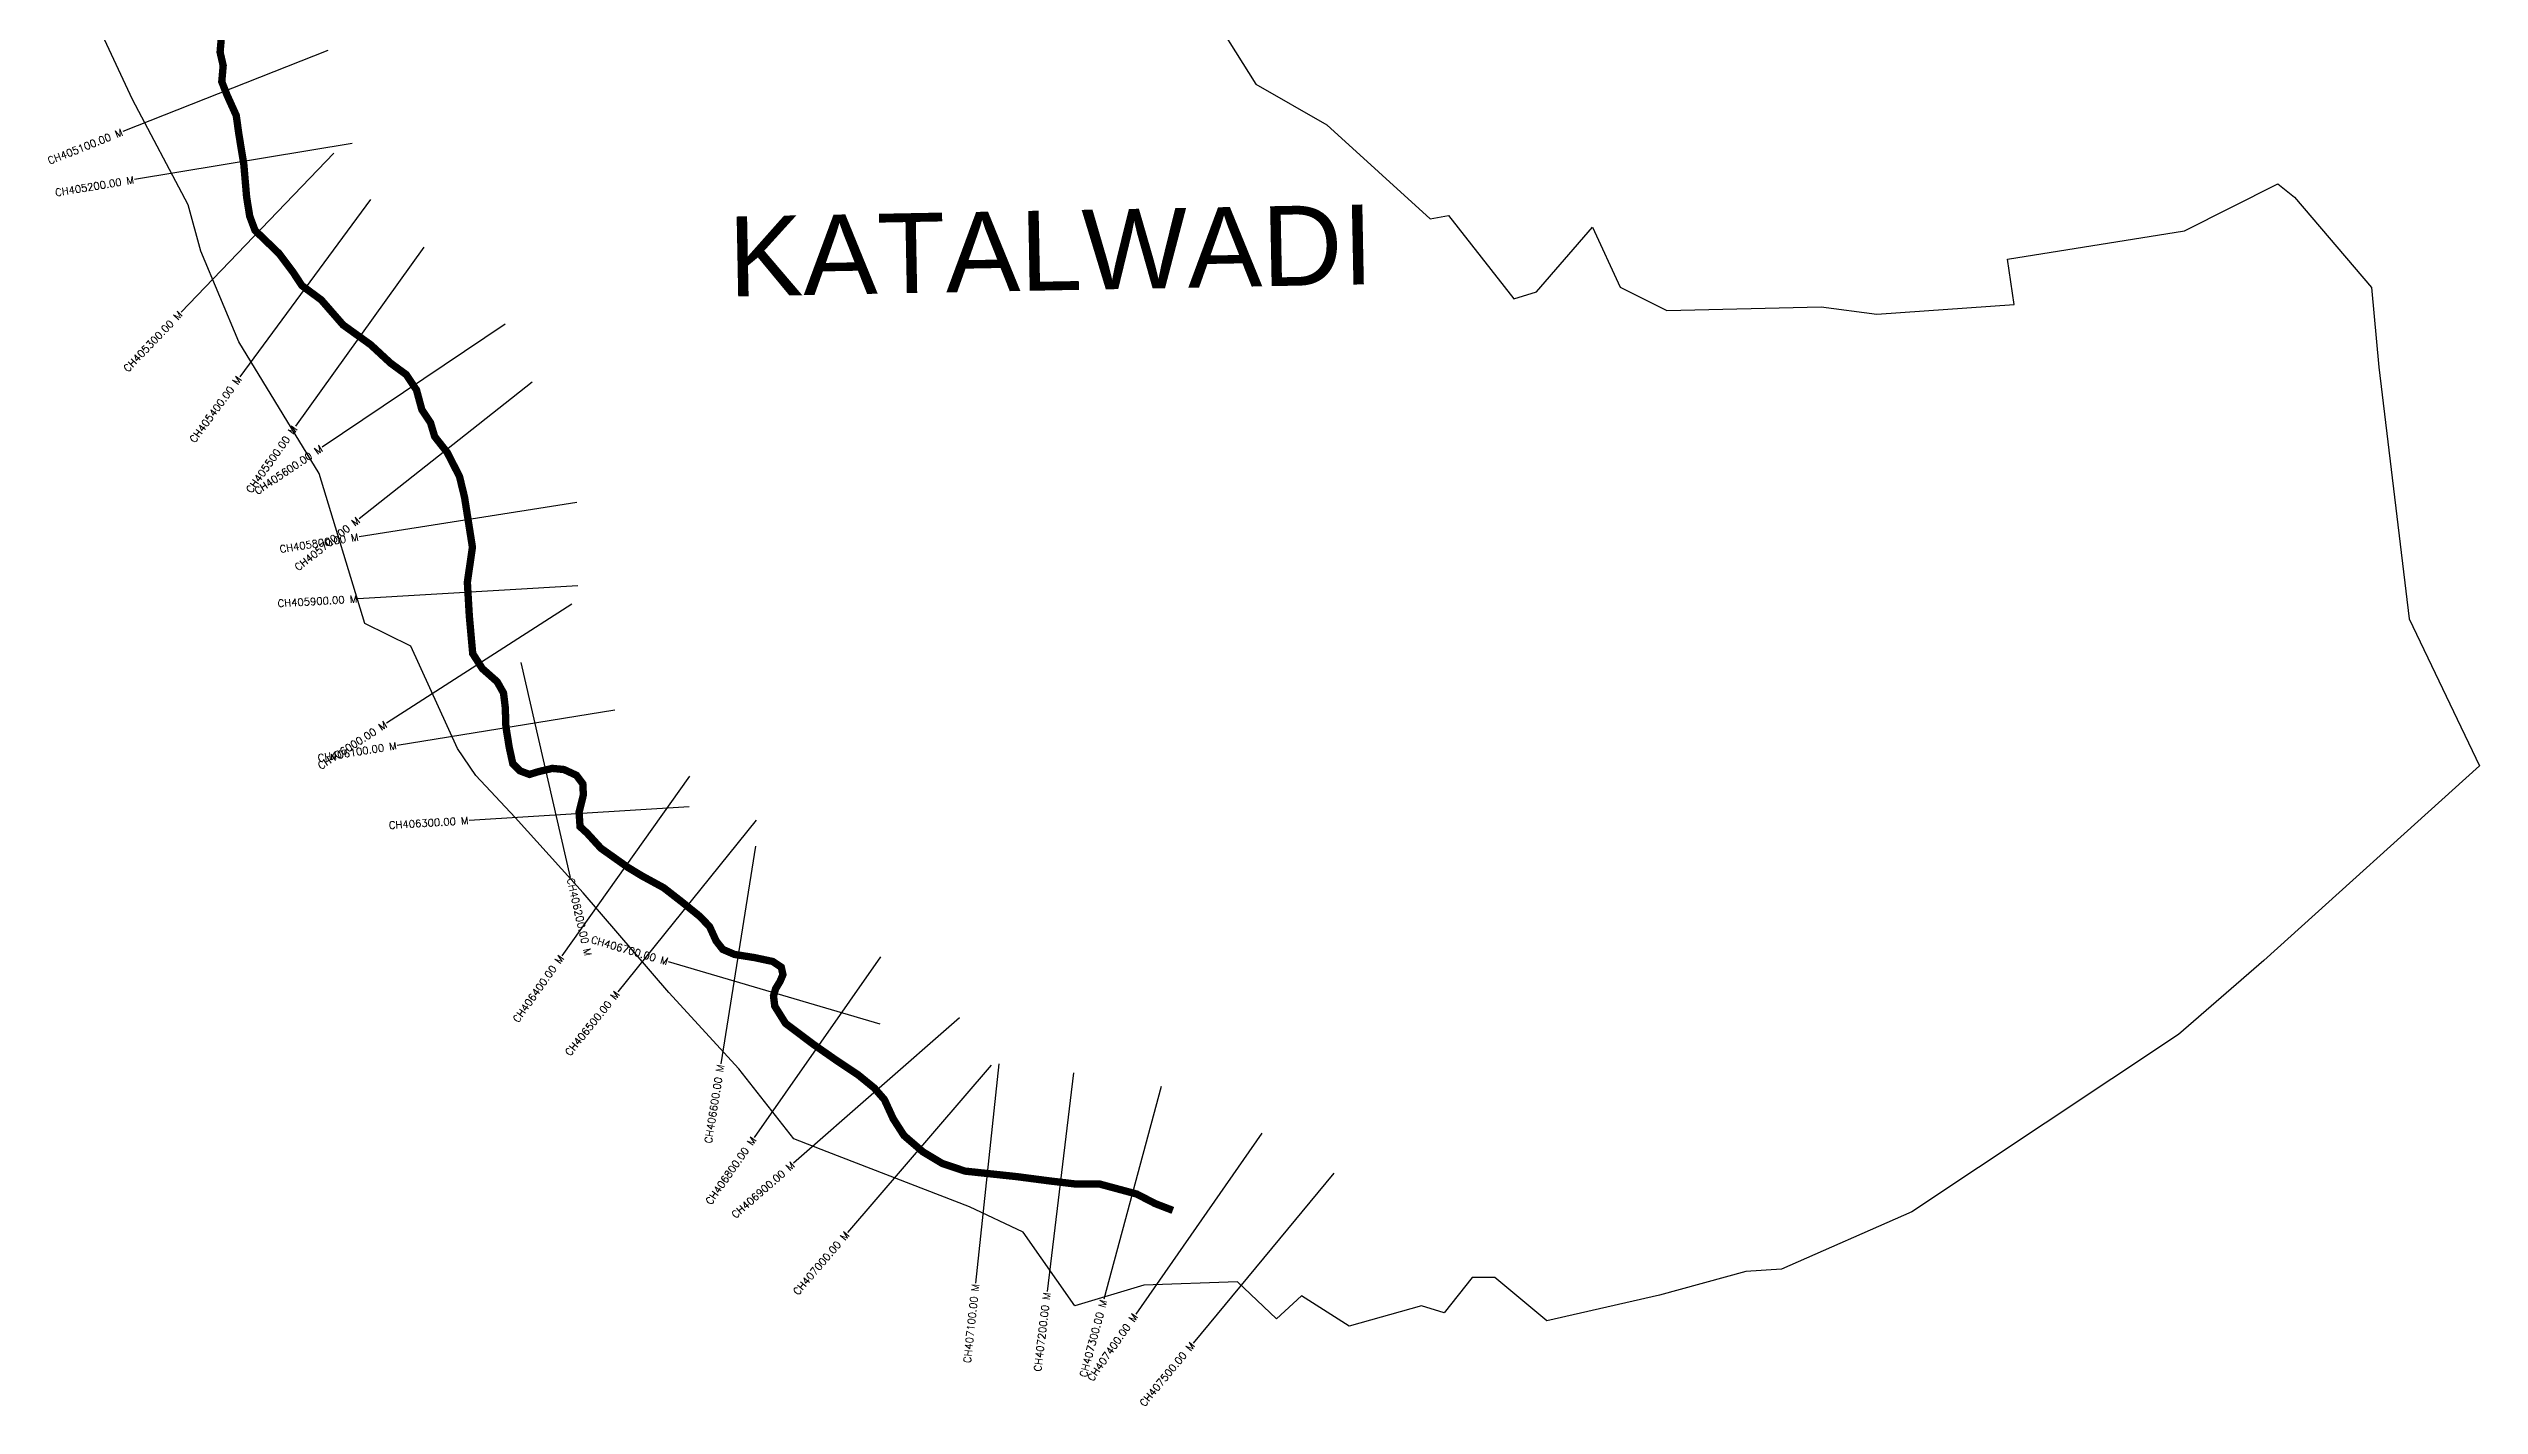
# Model space of a CAD drawing. Header units: metres. Extents: x 302061 to 305579, y 1939913 to 1943977.
# Drawn here: x 302272 to 305579, y 1939913 to 1941760 of the extents above; entities that cross this region are included whole.
import ezdxf
from ezdxf.enums import TextEntityAlignment as Align

# ---------------------------------------------------------------- set-up
doc = ezdxf.new("R2010")
doc.units = ezdxf.units.M
for name, color, linetype in [('CS', 134, 'Continuous'), ('CSMark', 6, 'Continuous'), ('UNPROTECTED', 10, 'Continuous'), ('VILLAGE NAME', 250, 'Continuous')]:
    doc.layers.add(name, color=color, linetype=linetype)
doc.styles.get("Standard").update_dxf_attribs({"font": 'simplex.shx'})

msp = doc.modelspace()

# ---------------------------------------------------------------- linework, layer by layer
at = {"color": 6, "flags": 128}
msp.add_lwpolyline([(303841, 1941828), (303914, 1941711.4), (304010.7, 1941656.1), (304151.4, 1941528), (304176.1, 1941532.7), (304265.1, 1941419.1), (304296.2, 1941428.8), (304372.2, 1941516.7), (304409.9, 1941435.3), (304473.3, 1941403.3), (304683.3, 1941408.1), (304759, 1941398.5), (304945.7, 1941411.4), (304936.8, 1941473.3), (305177.5, 1941511.6), (305304.5, 1941575.7), (305327, 1941557.6), (305432.2, 1941434.6), (305442, 1941326), (305483.3, 1940983.6), (305578.7, 1940783.6), (305285.5, 1940518.8), (305169.3, 1940418), (304806.7, 1940176.5), (304629.5, 1940098.7), (304580.6, 1940095.5), (304463.3, 1940063.1), (304310.2, 1940028), (304239.5, 1940087.3), (304208.6, 1940087.4), (304170.2, 1940038.9), (304139.7, 1940048.8), (304041.3, 1940021), (303976.2, 1940062.4), (303942.5, 1940031.1), (303889.4, 1940081.1), (303761.9, 1940076.9), (303668, 1940048.5), (303597.7, 1940148.9), (303524.6, 1940183.2), (303330.9, 1940258.2), (303285.5, 1940275.7), (303211, 1940371), (303115.4, 1940475), (302998.9, 1940610.8), (302906.4, 1940713.4), (302853.1, 1940770.3), (302828.1, 1940807), (302764.4, 1940946.4), (302702.2, 1940977.1), (302639.8, 1941181.3), (302530.4, 1941360.5), (302479.1, 1941484.1), (302461.9, 1941547.3), (302385.9, 1941690.5), (302332.1, 1941806.1)], dxfattribs=at)
at = {"layer": 'CS'}
for p, q in [((302651.9, 1941757.3), (302372.9, 1941646.8)), ((302684.8, 1941630.4), (302388.8, 1941581.5)), ((302659.8, 1941617.3), (302452, 1941401)), ((302709.9, 1941554.6), (302531.8, 1941313.2)), ((302782.2, 1941489.5), (302607.5, 1941245.7)), ((302892.9, 1941384.8), (302644, 1941217.3)), ((302929.8, 1941305.7), (302694.3, 1941119.9)), ((302990.6, 1941142.1), (302694.3, 1941095.4)), ((302992, 1941028.4), (302692.5, 1941011)), ((302983.8, 1941003.7), (302731.4, 1940841.5)), ((302914.1, 1940924.1), (302981.5, 1940631.7)), ((303042.2, 1940859.3), (302746, 1940811.4)), ((303143.9, 1940769.7), (302970, 1940525.2)), ((303143.4, 1940727.6), (302844, 1940709.3)), ((303234.6, 1940709.5), (303046.1, 1940476)), ((303233.4, 1940674.2), (303186.2, 1940378)), ((303403.1, 1940432.2), (303115.2, 1940516.7)), ((303403.7, 1940523.6), (303231.7, 1940277.8)), ((303510.9, 1940440.5), (303285.4, 1940242.7)), ((303554.3, 1940376.1), (303358.8, 1940148.5)), ((303564.7, 1940377.9), (303532.9, 1940079.6)), ((303666, 1940365.9), (303630.2, 1940068)), ((303785.2, 1940347.2), (303707.4, 1940057.5)), ((303922.5, 1940283.5), (303750.7, 1940037.5)), ((304020.1, 1940229.1), (303828.8, 1939998))]:
    msp.add_line(p, q, dxfattribs=at)
at = {"layer": 'UNPROTECTED', "const_width": 10, "flags": 128}
msp.add_lwpolyline([(302508.2, 1941790.6), (302505.1, 1941754.9), (302509.3, 1941736.7), (302507.4, 1941714.7), (302514.6, 1941696.4), (302527.1, 1941668.7), (302530.6, 1941643.5), (302537.4, 1941602.1), (302541.2, 1941557.7), (302545.4, 1941531.7), (302552.6, 1941512.4), (302562.5, 1941502.9), (302585.5, 1941480.7), (302604.7, 1941455), (302616.4, 1941437.2), (302642.7, 1941417.8), (302672.4, 1941383.7), (302710, 1941356.7), (302737, 1941331.7), (302758.3, 1941316.1), (302772.3, 1941295.2), (302779.6, 1941268.3), (302791.3, 1941250.8), (302797, 1941231.8), (302814.1, 1941210.1), (302830.8, 1941177.5), (302837.7, 1941149), (302848.4, 1941081.1), (302841.5, 1941033.4), (302844.2, 1940987.1), (302848.8, 1940936.3), (302861.9, 1940915.9), (302882, 1940898.1), (302890.7, 1940882.7), (302893.1, 1940862.9), (302893.9, 1940837), (302898.5, 1940808.5), (302903.3, 1940786.6), (302913.2, 1940776.7), (302926, 1940771.9), (302938.3, 1940775.7), (302957.1, 1940780.1), (302972.8, 1940778.6), (302989.9, 1940770.7), (302998.6, 1940759.1), (302999.3, 1940744), (302993.5, 1940720.6), (302994.8, 1940700.8), (303004.2, 1940692.2), (303023.2, 1940671.4), (303059.7, 1940645.5), (303079.3, 1940633.6), (303108.5, 1940617.7), (303133.3, 1940598.4), (303157.2, 1940579.1), (303171, 1940564.9), (303179.9, 1940545.3), (303188.9, 1940533.8), (303204.9, 1940526.9), (303232.1, 1940522.6), (303257, 1940517.3), (303268.6, 1940509.5), (303270.8, 1940499.4), (303266.9, 1940490.2), (303260.9, 1940480.3), (303258, 1940470.5), (303259.7, 1940456.5), (303274.4, 1940433), (303312.3, 1940404.5), (303343.7, 1940382.6), (303373, 1940363.1), (303395.2, 1940345), (303408.9, 1940329.3), (303420.8, 1940303.3), (303435.5, 1940280.4), (303461.3, 1940258.2), (303487.6, 1940242.4), (303518.5, 1940232), (303588.8, 1940224.5), (303633.2, 1940218.7), (303669.8, 1940214.3), (303700.9, 1940214.6), (303752.1, 1940200.8), (303777.2, 1940187.8), (303801.3, 1940178.5)], dxfattribs=at)

# ---------------------------------------------------------------- texts
at = {"layer": 'CSMark'}
for s, rotation, p in [('CH405100.00 M', 21.6007, (302372, 1941646.5)), ('CH405200.00 M', 9.3841, (302387.8, 1941581.3)), ('CH405300.00 M', 46.1421, (302451.3, 1941400.3)), ('CH405400.00 M', 53.5681, (302531.2, 1941312.4)), ('CH405500.00 M', 54.3726, (302606.9, 1941244.8)), ('CH405600.00 M', 33.9404, (302643.1, 1941216.7)), ('CH405800.00 M', 8.9504, (302693.3, 1941095.2)), ('CH405700.00 M', 38.2752, (302693.5, 1941119.3)), ('CH405900.00 M', 3.3296, (302691.6, 1941010.9)), ('CH406000.00 M', 32.7232, (302730.6, 1940840.9)), ('CH406100.00 M', 9.1805, (302745.1, 1940811.3)), ('CH406300.00 M', 3.4824, (302843, 1940709.3)), ('CH406700.00 M', 343.6414, (303114.3, 1940517)), ('CH406400.00 M', 54.5954, (302969.5, 1940524.4)), ('CH406500.00 M', 51.087, (303045.5, 1940475.3)), ('CH406600.00 M', 80.9547, (303186, 1940377)), ('CH406800.00 M', 55.0219, (303231.1, 1940277)), ('CH406900.00 M', 41.2475, (303284.6, 1940242.1)), ('CH407000.00 M', 49.3419, (303358.2, 1940147.7)), ('CH407100.00 M', 83.9203, (303532.8, 1940078.6)), ('CH407200.00 M', 83.1346, (303630, 1940067)), ('CH407300.00 M', 74.9611, (303707.1, 1940056.5)), ('CH407400.00 M', 55.081, (303750.2, 1940036.7)), ('CH407500.00 M', 50.3734, (303828.2, 1939997.2))]:
    msp.add_text(s, height=10, rotation=rotation, dxfattribs=at).set_placement(p, align=Align.MIDDLE_RIGHT)
msp.add_text('CH406200.00 M', height=10, rotation=282.9862, dxfattribs=at).set_placement((302981.7, 1940630.8), align=Align.MIDDLE_LEFT)
at = {"layer": 'VILLAGE NAME', "insert": (303195.4, 1941531), "char_height": 108.748, "attachment_point": 1, "rotation": 1.1028}
msp.add_mtext_dynamic_manual_height_columns('{\\fArial|b0|i0|c0|p34;KATALWADI}', width=1571.314, gutter_width=543.7, heights=[0], dxfattribs=at)

doc.saveas('drawing.dxf')
